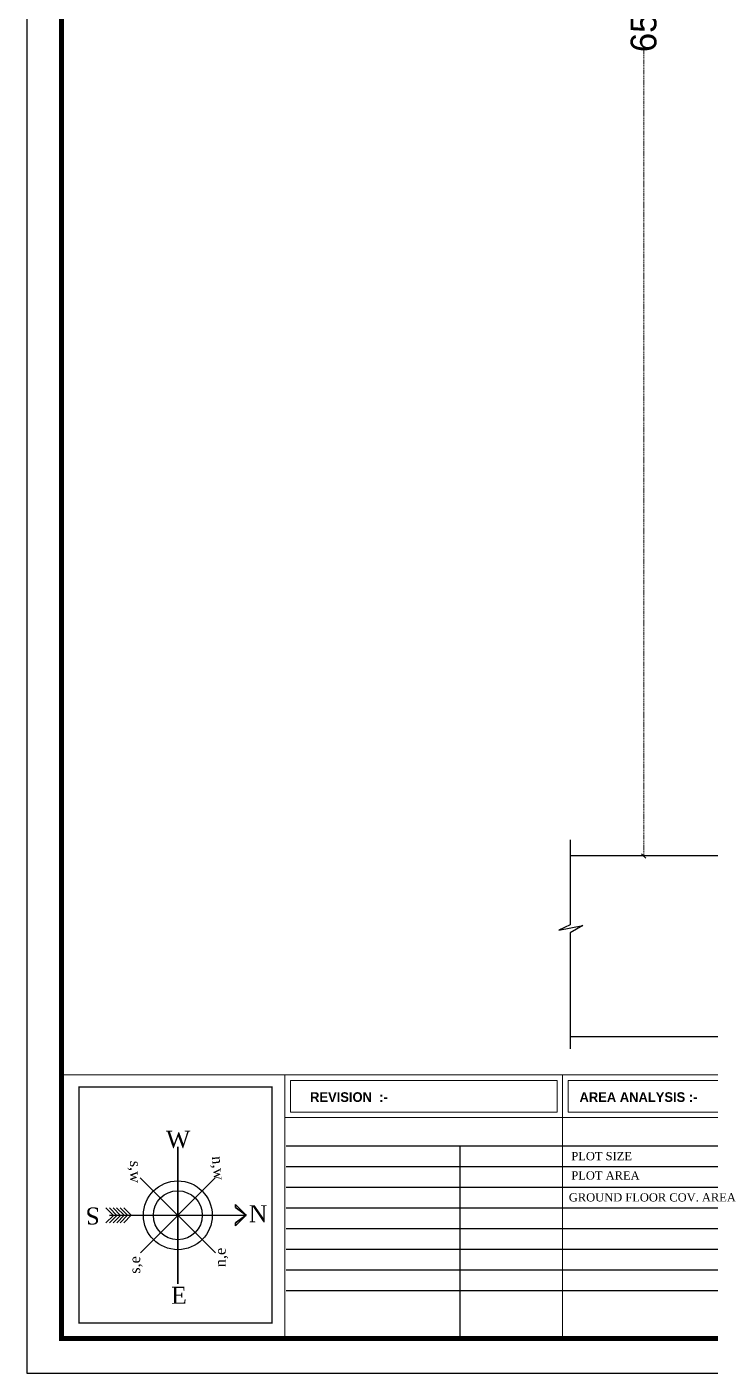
# Model space of a CAD drawing. Header units: millimetres. Extents: x -6808 to 215771, y -89660 to -16303.
# Drawn here: x 98415 to 98732, y -53532 to -52907 of the extents above; entities that cross this region are included whole.
import ezdxf

# ---------------------------------------------------------------- set-up
doc = ezdxf.new("R2010")
doc.units = ezdxf.units.MM
doc.header["$PDMODE"] = 35
doc.linetypes.add('DASHED', pattern=[0.75, 0.5, -0.25])
doc.layers.get('0').update_dxf_attribs({"color": 8})
for name, color, linetype, lineweight in [('dim2', 6, 'Continuous', 20), ('Projection', 190, 'DASHED', 25), ('wall', 7, 'Continuous', 35)]:
    doc.layers.add(name, color=color, linetype=linetype, lineweight=lineweight)
doc.layers.add('FORMAT', color=7, linetype='Continuous')
doc.styles.add('cdim', font='arial.ttf')
doc.styles.add('SAJ', font='eurr____.ttf')
doc.styles.get("Standard").update_dxf_attribs({"font": 'times.ttf'})
doc.styles.add('working', font='swissl.ttf')
doc.dimstyles.new('SAJ', dxfattribs={"dimtxt": 5, "dimasz": 2, "dimexe": 1, "dimexo": 1, "dimgap": 0.09375, "dimtad": 0, "dimdec": 1, "dimzin": 0, "dimdsep": 46, "dimlunit": 4, "dimtxsty": 'SAJ', "dimblk": 'OBLIQUE', "dimcen": 0.125, "dimdle": 0.375, "dimadec": 0, "dimazin": 0, "dimtfac": 1, "dimtdec": 1, "dimtofl": 0, "dimtmove": 0, "dimatfit": 3, "dimldrblk": 'OBLIQUE', "dimfxl": 1, "dimtolj": 1, "dimtzin": 0, "dimlwd": 5, "dimlwe": 5, "dimarcsym": 1})

# ---------------------------------------------------------------- blocks, each defined once
blk = doc.blocks.new('_Oblique')
at = {"color": 0, "linetype": 'ByBlock', "lineweight": -2}
blk.add_line((-0.5, -0.5), (0.5, 0.5), dxfattribs=at)
blk = doc.blocks.new('*D1938')
at = {"layer": 'Defpoints', "color": 0, "transparency": 16777216}
for p in [(98738.34, -52504.13), (98701.36, -53292.13), (98738.34, -53292.13)]:
    blk.add_point(p, dxfattribs=at)
at = {"layer": 'dim2', "color": 0, "linetype": 'DASHED', "lineweight": 5, "transparency": 16777216}
for p, q in [((98737.34, -52504.13), (98700.36, -52504.13)), ((98701.36, -52503.75), (98701.36, -52879.72)), ((98701.36, -53292.5), (98701.36, -52916.54)), ((98737.34, -53292.13), (98700.36, -53292.13))]:
    blk.add_line(p, q, dxfattribs=at)
at = {"layer": 'dim2', "color": 0, "lineweight": 5, "transparency": 16777216, "xscale": 2, "yscale": 2, "zscale": 2}
for p, rotation in [((98701.36, -52504.13), 90), ((98701.36, -53292.13), 270)]:
    blk.add_blockref('_Oblique', p, dxfattribs=dict(at, rotation=rotation))
at = {"layer": 'dim2', "color": 0, "transparency": 16777216, "insert": (98701.36, -52898.13), "char_height": 12, "attachment_point": 5, "rotation": 90, "style": 'SAJ'}
blk.add_mtext('\\A1;65\'-8"', dxfattribs=at)

msp = doc.modelspace()

# ---------------------------------------------------------------- linework, layer by layer
at = {"lineweight": -3}
for p, q in [((98467.241, -53441.678), (98502.179, -53476.53)), ((98467.284, -53476.573), (98502.136, -53441.635))]:
    msp.add_line(p, q, dxfattribs=at)
msp.add_lwpolyline([(98667.141, -53284.611), (98667.141, -53324.169), (98661.967, -53326.565), (98673.003, -53324.379), (98667.172, -53327.835), (98667.172, -53381.752)])
at = {"lineweight": 30}
for points in [[(98738.344, -53292.128), (98667.141, -53292.128)], [(99106.986, -53376.128), (98667.172, -53376.128)]]:
    msp.add_lwpolyline(points, dxfattribs=at)
at = {"ltscale": 0.2}
for major_axis in [(-11.322, 11.294), (-8.058, 8.038)]:
    msp.add_ellipse((98484.71, -53459.104), major_axis=major_axis, ratio=1, start_param=3.9269908, end_param=10.2101761, dxfattribs=at)
at = {"layer": 'FORMAT', "lineweight": 18}
msp.add_line((98663.619, -53393.871), (98663.619, -53413.695), dxfattribs=at)
at = {"layer": 'FORMAT', "linetype": 'ByBlock'}
for p, q in [((98535.019, -53426.862), (98792.735, -53426.862)), ((98535.019, -53436.466), (98792.735, -53436.466)), ((98535.019, -53446.071), (98792.735, -53446.071)), ((98535.019, -53455.675), (98792.735, -53455.675)), ((98535.019, -53465.279), (98792.735, -53465.279)), ((98535.019, -53474.883), (98792.735, -53474.883)), ((98535.019, -53484.487), (98792.735, -53484.487)), ((98535.019, -53494.091), (98792.735, -53494.091))]:
    msp.add_line(p, q, dxfattribs=at)
at = {"layer": 'FORMAT'}
msp.add_line((98616.05, -53516.362), (98616.05, -53426.862), dxfattribs=at)
at = {"layer": 'FORMAT', "color": 0}
msp.add_lwpolyline([(98414.532, -52447.789), (98414.532, -53532.439), (99178.37, -53532.439), (99178.37, -52447.789)], close=True, dxfattribs=at)
msp.add_lwpolyline([(98414.532, -52447.789), (98414.532, -53532.439), (99178.37, -53532.439), (99178.37, -52447.789)], close=True, dxfattribs=at)
at = {"layer": 'FORMAT', "color": 0, "const_width": 2.24}
msp.add_lwpolyline([(98430.609, -52463.866), (98430.609, -53516.362), (99162.293, -53516.362), (99162.293, -52463.866)], close=True, dxfattribs=at)
msp.add_lwpolyline([(98430.609, -52463.866), (98430.609, -53516.362), (99162.293, -53516.362), (99162.293, -52463.866)], close=True, dxfattribs=at)
at = {"layer": 'FORMAT', "ltscale": 2, "const_width": 0.559}
for points in [[(98534.503, -53393.871), (98534.503, -53516.362), (98430.609, -53516.362), (98430.609, -53393.871), (99162.293, -53393.871)], [(98663.619, -53516.362), (98663.619, -53393.871)]]:
    msp.add_lwpolyline(points, dxfattribs=at)
at = {"layer": 'FORMAT', "lineweight": 18}
msp.add_lwpolyline([(98978.551, -53413.695), (98534.503, -53413.695), (98534.503, -53393.871), (98978.551, -53393.871)], dxfattribs=at)
for points in [[(98537.063, -53396.431), (98661.059, -53396.431), (98661.059, -53411.135), (98537.063, -53411.135)], [(98666.179, -53396.431), (98790.175, -53396.431), (98790.175, -53411.135), (98666.179, -53411.135)]]:
    msp.add_lwpolyline(points, close=True, dxfattribs=at)
at = {"layer": 'FORMAT', "ltscale": 2, "const_width": 0.601}
msp.add_lwpolyline([(98438.797, -53399.537), (98528.468, -53399.537), (98528.468, -53509.2), (98438.797, -53509.2)], close=True, dxfattribs=at)
at = {"layer": 'wall', "ltscale": 60}
for p, q in [((98484.749, -53490.929), (98484.671, -53427.278)), ((98516.535, -53459.065), (98511.593, -53454.135)), ((98511.593, -53454.135), (98511.595, -53455.463)), ((98454.737, -53459.141), (98451.291, -53455.703)), ((98454.737, -53459.141), (98451.299, -53462.586)), ((98516.535, -53459.065), (98452.884, -53459.143)), ((98456.396, -53459.138), (98452.951, -53455.701)), ((98456.396, -53459.138), (98452.959, -53462.584)), ((98458.056, -53459.136), (98454.61, -53455.699)), ((98458.056, -53459.136), (98454.618, -53462.582)), ((98459.715, -53459.134), (98456.269, -53455.697)), ((98459.715, -53459.134), (98456.278, -53462.58)), ((98461.375, -53459.132), (98457.929, -53455.695)), ((98461.375, -53459.132), (98457.937, -53462.578)), ((98463.034, -53459.13), (98459.588, -53455.693)), ((98463.034, -53459.13), (98459.597, -53462.576)), ((98511.595, -53455.463), (98516.535, -53459.065)), ((98511.604, -53462.679), (98516.535, -53459.065)), ((98516.535, -53459.065), (98511.605, -53464.007)), ((98511.605, -53464.007), (98511.604, -53462.679))]:
    msp.add_line(p, q, dxfattribs=at)

# ---------------------------------------------------------------- texts
for s, height, rotation, p in [('W', 7.912, 0.070059, (98479.224, -53427.75)), ('s,w', 4.999, 270.070059, (98462.479, -53433.794)), ('n,w', 4.999, 275.294842, (98500.556, -53431.809)), ('S', 7.912, 180.070059, (98448.459, -53455.49)), ('s,e', 4.999, 90.070059, (98467.21, -53486.274)), ('n,e', 4.999, 90.070059, (98506.983, -53483.222)), ('E', 7.912, 0.070059, (98481.61, -53500.261))]:
    msp.add_text(s, height=height, rotation=rotation).set_placement(p)
at = {"layer": 'FORMAT', "char_height": 4.50194, "width": 99.40447, "attachment_point": 1, "style": 'cdim'}
for s, insert in [('\\A1;{\\fCentury Gothic|b1|i0|c0|p34;REVISION  :-}', (98546.215, -53401.933)), ('\\A1;{\\fCentury Gothic|b1|i0|c0|p34;AREA ANALYSIS :-}', (98671.504, -53401.933))]:
    msp.add_mtext(s, dxfattribs=dict(at, insert=insert))
at = {"layer": 'FORMAT', "lineweight": 13, "char_height": 3.84038, "width": 99.40447, "attachment_point": 1, "style": 'working'}
for s, insert in [('\\A1;{\\fBook Antiqua|b0|i0|c0|p18;PLOT SIZE}', (98667.705, -53429.694)), ('\\A1;{\\fBook Antiqua|b0|i0|c0|p18;PLOT AREA}', (98667.705, -53438.677)), ('\\A1;{\\fBook Antiqua|b0|i0|c0|p18;GROUND FLOOR COV. AREA}', (98666.543, -53448.851))]:
    msp.add_mtext(s, dxfattribs=dict(at, insert=insert))
at = {"layer": 'Projection', "color": 1}
msp.add_text('N', height=7.912, rotation=0.070059, dxfattribs=at).set_placement((98517.743, -53462.347))

# ---------------------------------------------------------------- dimensions: what is measured, and where the dimension line sits
at = {"layer": 'dim2'}
dim = msp.add_linear_dim(base=(98701.358, -53292.128), p1=(98738.344, -52504.128), p2=(98738.344, -53292.128), angle=270, dimstyle='SAJ', override={"dimtxt": 12}, dxfattribs=at)
dim.commit()
dim.dimension.update_dxf_attribs({"geometry": '*D1938', "text_midpoint": (98701.358, -52898.128), "dimtype": 161})

doc.saveas('drawing.dxf')
